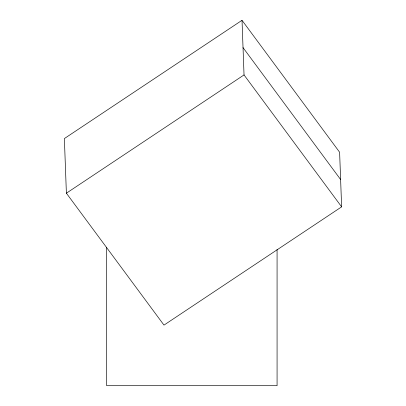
<?xml version="1.0" encoding="UTF-8"?>
<svg xmlns="http://www.w3.org/2000/svg" width="406" height="406" viewBox="0 0 406 406"><rect width="100%" height="100%" fill="white"/><g stroke="black" fill="none" stroke-linecap="round" stroke-linejoin="round"><path stroke-width="0.61" d="M242.022 20.3L64.371 138.563L66.386 193.19L163.978 325.115L341.629 206.852L339.614 152.23L242.022 20.3L244.036 74.927L341.629 206.852M66.386 193.19L244.036 74.927M243.027 47.614L340.619 179.538M277.075 249.446L277.075 385.7L106.682 385.7L106.682 247.543"/></g></svg>
